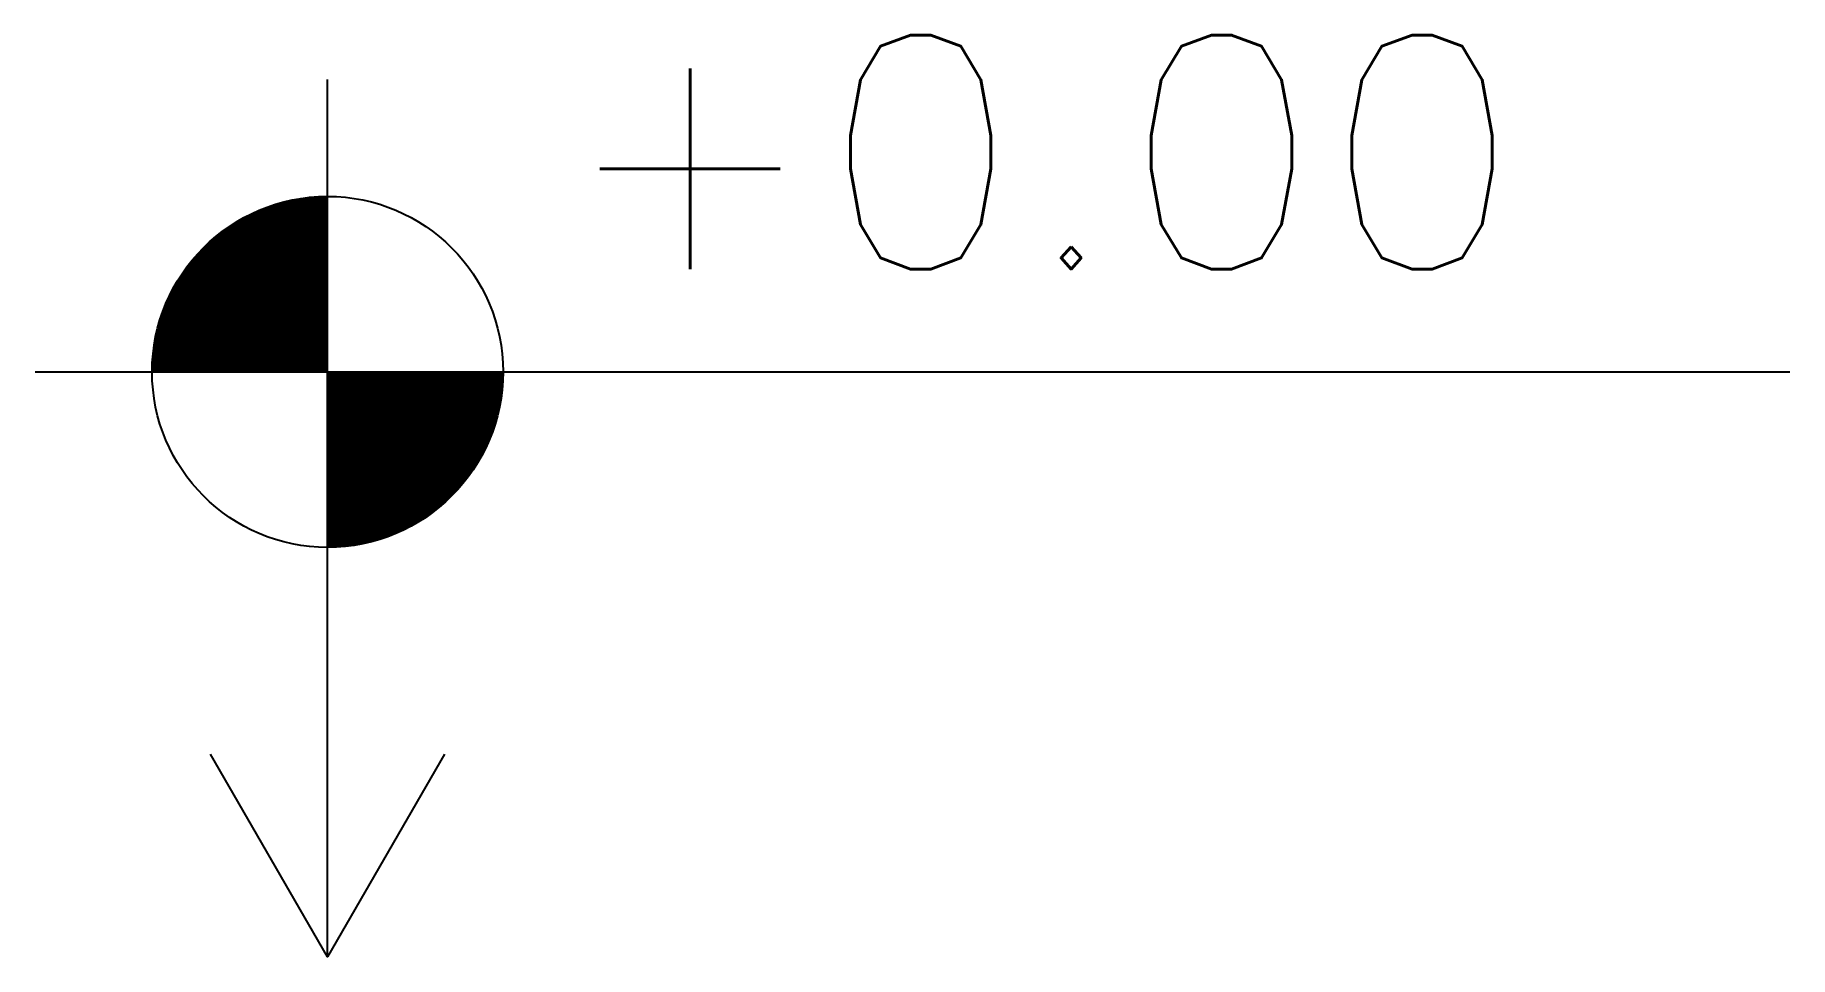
# Model space of a CAD drawing. Header units: millimetres. Extents: x 1157.48 to 1158.98, y -1458.27 to -1457.48.
import ezdxf

# ---------------------------------------------------------------- set-up
doc = ezdxf.new("R2010")
doc.units = ezdxf.units.MM
doc.layers.add('Símbolos_Gráficos', color=1, linetype='Continuous')
doc.styles.add('r80', font='romans.shx')

msp = doc.modelspace()

# ---------------------------------------------------------------- linework, layer by layer
at = {"layer": 'Símbolos_Gráficos', "color": 2}
for p, q in [((1157.7342, -1458.2651), (1157.7342, -1457.5151)), ((1157.4842, -1457.7651), (1158.9842, -1457.7651))]:
    msp.add_line(p, q, dxfattribs=at)
at = {"layer": 'Símbolos_Gráficos', "const_width": 0.15}
for points in [[(1157.7342, -1457.6901, 0.414214), (1157.6592, -1457.7651, 1)], [(1157.7342, -1457.8401, 0.414214), (1157.8092, -1457.7651, 1)]]:
    msp.add_lwpolyline(points, format="xyb", dxfattribs=at)
at = {"layer": 'Símbolos_Gráficos', "color": 2}
msp.add_lwpolyline([(1157.8342, -1458.0919), (1157.7342, -1458.2651), (1157.6342, -1458.0919)], dxfattribs=at)
at = {"layer": 'Símbolos_Gráficos'}
msp.add_circle((1157.7342, -1457.7651), 0.15, dxfattribs=at)

# ---------------------------------------------------------------- texts
at = {"layer": 'Símbolos_Gráficos', "color": 2, "style": 'r80'}
msp.add_text('+0.00', height=0.2, dxfattribs=at).set_placement((1157.9326, -1457.6773))

doc.saveas('drawing.dxf')
